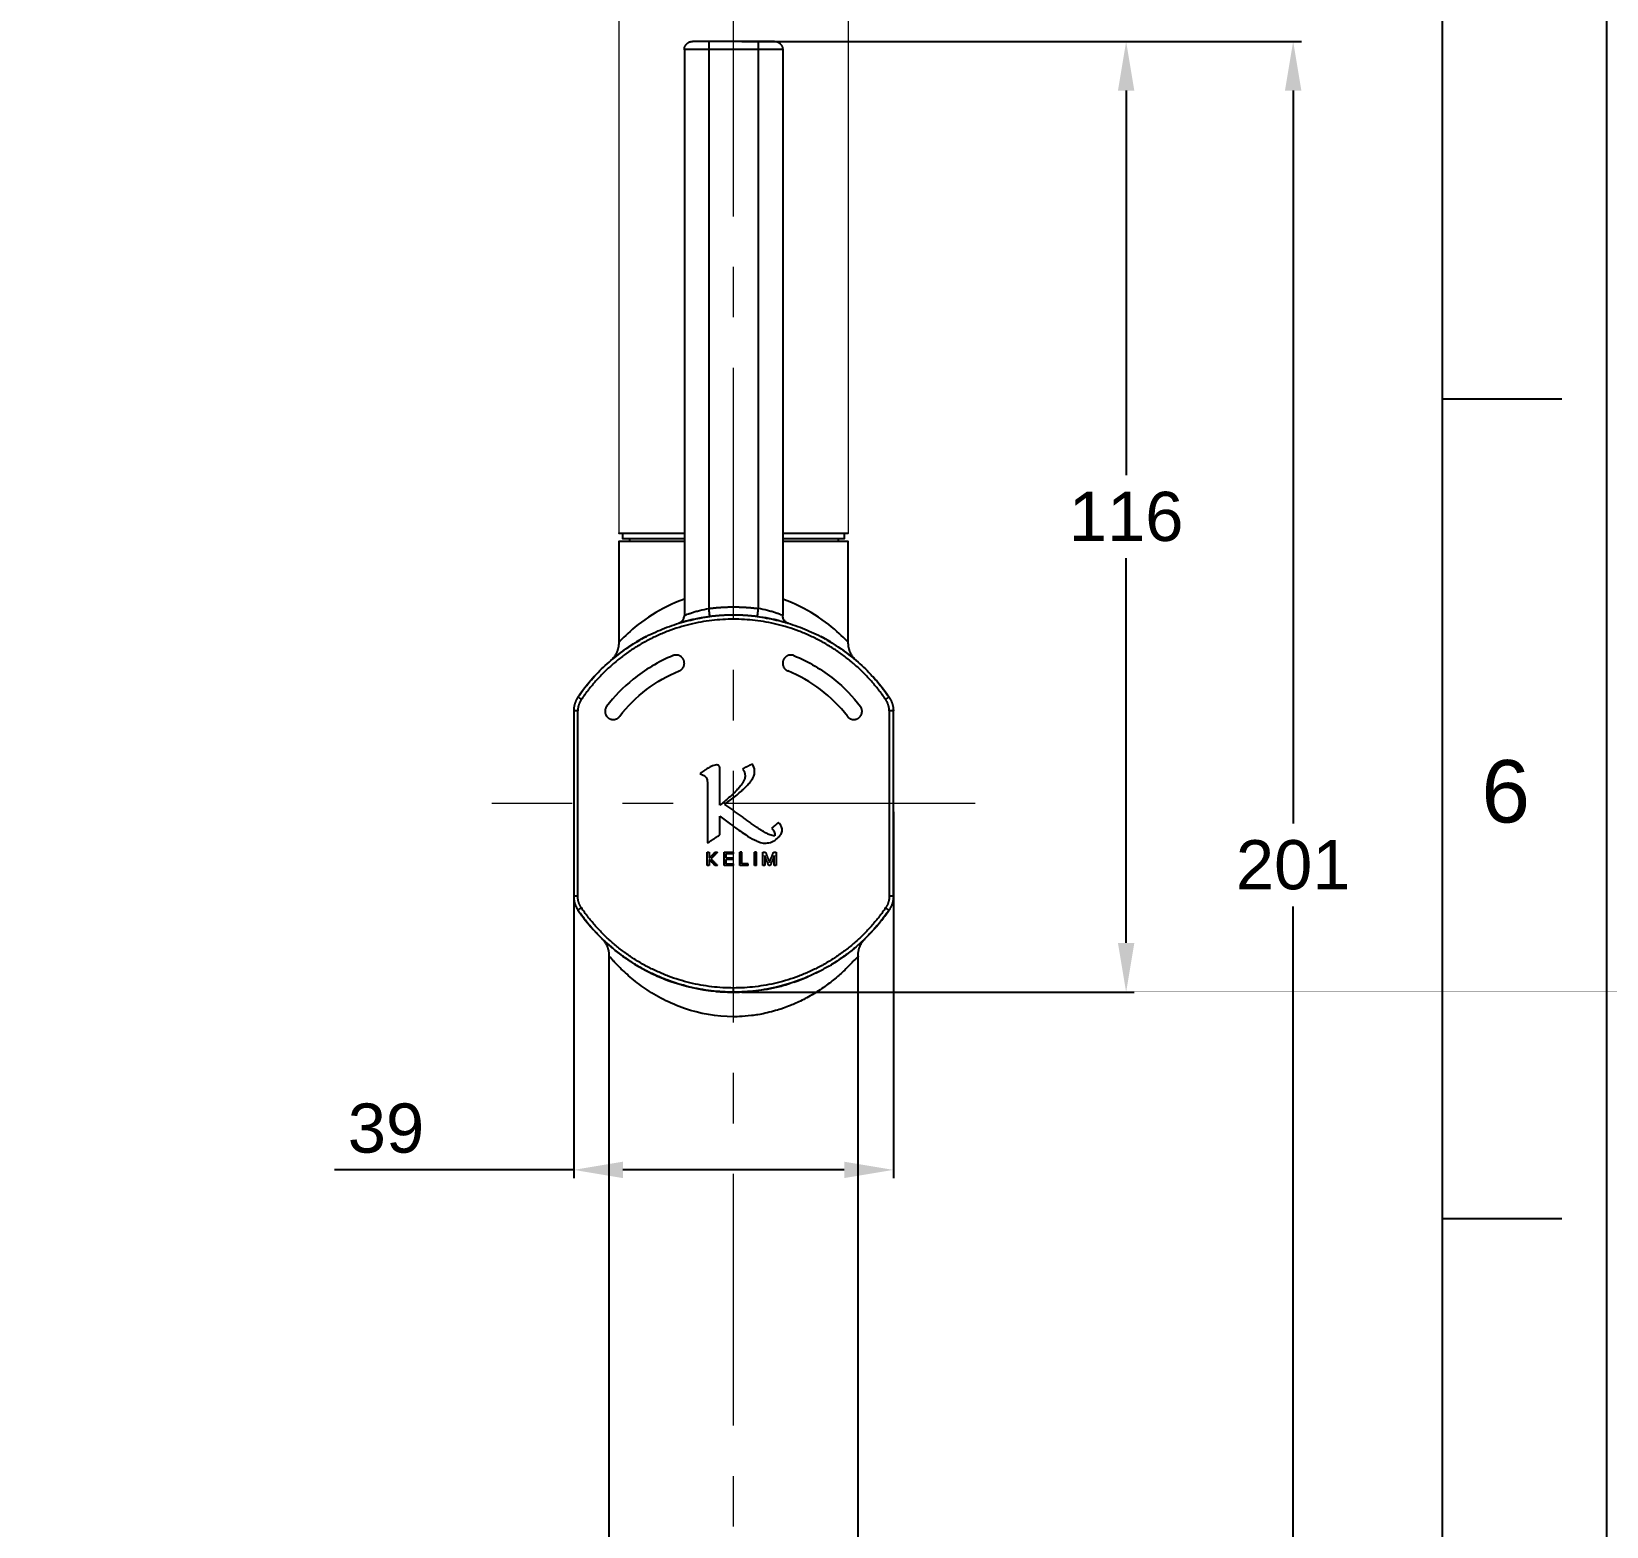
# Model space of a CAD drawing. Header units: inches. Extents: x 5272 to 5866, y -631 to 209.
# Drawn here: x 5674.1 to 5866.3, y -448.6 to -266.2 of the extents above; entities that cross this region are included whole.
import ezdxf

# ---------------------------------------------------------------- set-up
doc = ezdxf.new("R2010")
doc.units = ezdxf.units.IN
doc.header["$LTSCALE"] = 4.84
doc.header["$MEASUREMENT"] = 0
doc.linetypes.add('CENTERX2', pattern=[20.32, 12.7, -2.54, 2.54, -2.54])
doc.layers.get('0').update_dxf_attribs({"linetype": 'CONTINUOUS', "lineweight": 13})
doc.layers.add('CENTER', color=1, linetype='CENTERX2', lineweight=15)
doc.layers.add('DIM', color=3, linetype='CONTINUOUS', lineweight=9)
doc.layers.add('FORM', color=7, linetype='CONTINUOUS')
doc.styles.get("Standard").update_dxf_attribs({"font": 'arial.ttf'})
doc.dimstyles.new('사본 DIMSTYLE_1', dxfattribs={"dimtxt": 6, "dimasz": 6, "dimexe": 1, "dimexo": 1, "dimgap": 2, "dimtad": 1, "dimtih": 1, "dimtoh": 1, "dimdec": 1, "dimdsep": 46, "dimtxsty": 'Standard', "dimcen": 0, "dimclrd": 3, "dimclre": 3, "dimclrt": 4, "dimazin": 0, "dimtp": 0.3, "dimtm": 0.3, "dimtfac": 1, "dimtdec": 1, "dimtofl": 0, "dimtmove": 0, "dimatfit": 3, "dimfxl": 1, "dimtolj": 1, "dimtzin": 0, "dimarcsym": 0})

# ---------------------------------------------------------------- blocks, each defined once
blk = doc.blocks.new('*D3')
at = {"layer": 'DIM', "color": 3, "lineweight": -2, "transparency": 16777216}
for p, q in [((5760.75, -267.36), (5829.03, -267.36)), ((5828.03, -273.36), (5828.03, -362.8)), ((5828.03, -462.36), (5828.03, -372.93)), ((5760.75, -468.36), (5829.03, -468.36))]:
    blk.add_line(p, q, dxfattribs=at)
at = {"layer": 'DIM', "color": 3, "transparency": 16777216}
for points in [[(5827.03, -273.36), (5829.03, -273.36), (5828.03, -267.36)], [(5827.03, -462.36), (5829.03, -462.36), (5828.03, -468.36)]]:
    blk.add_solid(points, dxfattribs=at)
at = {"layer": 'DIM', "color": 4, "transparency": 16777216, "insert": (5828.03, -367.86), "char_height": 6, "attachment_point": 5}
blk.add_mtext('\\A1;201', dxfattribs=at)
blk = doc.blocks.new('*D4')
at = {"layer": 'DIM', "color": 3, "lineweight": -2, "transparency": 16777216}
for p, q in [((5740.25, -361.36), (5740.25, -406.05)), ((5779.25, -361.36), (5779.25, -406.05)), ((5740.25, -405.05), (5711.05, -405.05)), ((5773.25, -405.05), (5746.25, -405.05))]:
    blk.add_line(p, q, dxfattribs=at)
at = {"layer": 'DIM', "color": 3, "transparency": 16777216}
for points in [[(5746.25, -404.05), (5746.25, -406.05), (5740.25, -405.05)], [(5773.25, -404.05), (5773.25, -406.05), (5779.25, -405.05)]]:
    blk.add_solid(points, dxfattribs=at)
at = {"layer": 'DIM', "color": 4, "transparency": 16777216, "insert": (5717.35, -399.99), "char_height": 6, "attachment_point": 5}
blk.add_mtext('\\A1;39', dxfattribs=at)
blk = doc.blocks.new('*D13')
at = {"layer": 'DIM', "color": 3, "lineweight": -2, "transparency": 16777216}
for p, q in [((5544.13, -155.7), (5528.75, -155.7)), ((5529.75, -161.7), (5529.75, -306.96)), ((5529.75, -462.36), (5529.75, -317.1)), ((5734.35, -468.36), (5528.75, -468.36))]:
    blk.add_line(p, q, dxfattribs=at)
at = {"layer": 'DIM', "color": 3, "transparency": 16777216}
for points in [[(5528.75, -161.7), (5530.75, -161.7), (5529.75, -155.7)], [(5528.75, -462.36), (5530.75, -462.36), (5529.75, -468.36)]]:
    blk.add_solid(points, dxfattribs=at)
at = {"layer": 'DIM', "color": 4, "transparency": 16777216, "insert": (5529.75, -312.03), "char_height": 6, "attachment_point": 5}
blk.add_mtext('\\A1;312.7', dxfattribs=at)
blk = doc.blocks.new('*D14')
at = {"layer": 'DIM', "color": 3, "lineweight": -2, "transparency": 16777216}
for p, q in [((5774.75, -267.36), (5808.65, -267.36)), ((5807.65, -273.36), (5807.65, -320.3)), ((5807.65, -377.36), (5807.65, -330.43)), ((5760.75, -383.36), (5808.65, -383.36))]:
    blk.add_line(p, q, dxfattribs=at)
at = {"layer": 'DIM', "color": 3, "transparency": 16777216}
for points in [[(5806.65, -273.36), (5808.65, -273.36), (5807.65, -267.36)], [(5806.65, -377.36), (5808.65, -377.36), (5807.65, -383.36)]]:
    blk.add_solid(points, dxfattribs=at)
at = {"layer": 'DIM', "color": 4, "transparency": 16777216, "insert": (5807.65, -325.36), "char_height": 6, "attachment_point": 5}
blk.add_mtext('\\A1;116', dxfattribs=at)

msp = doc.modelspace()

# ---------------------------------------------------------------- linework, layer by layer
for points in [[(5745.75, -160.38), (5745.75, -243.87), (5745.75, -327.36)], [(5773.75, -160.38), (5773.75, -243.87), (5773.75, -327.36)]]:
    msp.add_open_spline(points, degree=2)
at = {"lineweight": -3}
for points, weights in [([(5756.75, -268.36), (5753.75, -268.36), (5753.75, -268.36)], [1, 0.70710678119, 1]), ([(5753.75, -268.36), (5753.75, -267.36), (5754.75, -267.36)], [1, 0.70710678118, 1]), ([(5756.75, -267.36), (5754.75, -267.36), (5754.75, -267.36)], [1, 0.70710678119, 1]), ([(5756.75, -267.36), (5756.75, -267.36), (5756.75, -268.36)], [1, 0.707106781191, 1]), ([(5762.75, -267.36), (5762.75, -267.36), (5762.75, -268.36)], [1, 0.707106781191, 1]), ([(5764.75, -267.36), (5764.75, -267.36), (5762.75, -267.36)], [1, 0.70710678119, 1]), ([(5765.75, -268.36), (5765.75, -268.36), (5762.75, -268.36)], [1, 0.70710678119, 1]), ([(5764.75, -267.36), (5765.75, -267.36), (5765.75, -268.36)], [1, 0.7071067812, 1]), ([(5745.75, -327.36), (5745.75, -327.36), (5753.75, -327.36)], [1, 0.792409555202, 0.879081933873]), ([(5753.75, -328.36), (5745.75, -328.36), (5745.75, -328.36)], [0.8790818698, 0.792409631933, 1]), ([(5753.75, -328.06), (5746.25, -328.06), (5746.25, -328.06)], [0.876472951381, 0.795618151175, 1]), ([(5765.75, -327.36), (5773.75, -327.36), (5773.75, -327.36)], [0.879080345795, 0.792411457047, 1]), ([(5773.25, -328.06), (5773.25, -328.06), (5765.75, -328.06)], [1, 0.795625495804, 0.876467140582]), ([(5773.75, -328.36), (5773.75, -328.36), (5765.75, -328.36)], [1, 0.792411380316, 0.879080409866]), ([(5740.77, -347.36), (5746.62, -338.83), (5756.87, -337.54)], [1, 0.912092442077, 1]), ([(5759.75, -337.86), (5747.89, -337.86), (5741.19, -347.65)], [1, 0.884627810939, 1]), ([(5756.75, -336.55), (5758.24, -336.36), (5759.75, -336.36)], [1, 0.998037259237, 1]), ([(5759.75, -337.36), (5758.31, -337.36), (5756.87, -337.54)], [1, 0.998037259237, 1]), ([(5759.75, -336.36), (5761.25, -336.36), (5762.75, -336.55)], [1, 0.998037259236, 1]), ([(5762.62, -337.54), (5761.19, -337.36), (5759.75, -337.36)], [1, 0.998037259237, 1]), ([(5778.31, -347.65), (5771.61, -337.86), (5759.75, -337.86)], [1, 0.884627810938, 1]), ([(5762.62, -337.54), (5772.88, -338.83), (5778.72, -347.36)], [1, 0.912092442077, 1]), ([(5745.75, -340.69), (5745.75, -342.01), (5744.78, -342.9)], [1, 0.915186089664, 0.999793936553]), ([(5774.72, -342.9), (5773.75, -342.01), (5773.75, -340.69)], [0.998737740568, 0.914702554319, 1]), ([(5752.76, -342.23), (5752.56, -342.23), (5752.38, -342.3)], [1, 0.9811918534, 1]), ([(5753.75, -343.22), (5753.75, -342.23), (5752.76, -342.23)], [1, 0.707106781212, 1]), ([(5753.13, -344.16), (5753.75, -343.91), (5753.75, -343.24)], [1, 0.829981500516, 1]), ([(5766.74, -342.23), (5765.75, -342.23), (5765.75, -343.22)], [1, 0.707106781186, 1]), ([(5765.75, -343.24), (5765.75, -343.91), (5766.36, -344.16)], [1, 0.829981500461, 1]), ([(5767.11, -342.3), (5766.93, -342.23), (5766.74, -342.23)], [1, 0.981191853403, 1]), ([(5774.74, -342.91), (5774.74, -342.91), (5774.74, -342.91)], [0.999996746941, 0.999997980024, 0.99999926437]), ([(5740.77, -347.36), (5740.25, -348.13), (5740.25, -349.06)], [1, 0.95524865873, 1]), ([(5741.19, -347.65), (5740.75, -348.28), (5740.75, -349.06)], [1, 0.95524865873, 1]), ([(5741.19, -347.65), (5740.77, -347.36), (5740.77, -347.36)], [1, 0.707106781187, 1]), ([(5778.72, -347.36), (5778.72, -347.36), (5778.31, -347.65)], [1, 0.707106781201, 1]), ([(5778.75, -349.06), (5778.75, -348.28), (5778.31, -347.65)], [1, 0.955248658699, 1]), ([(5778.72, -347.36), (5779.25, -348.13), (5779.25, -349.06)], [1, 0.955248658708, 1]), ([(5740.75, -349.06), (5740.25, -349.06), (5740.25, -349.06)], [1, 0.707106781188, 1]), ([(5744.27, -348.5), (5744.07, -348.76), (5744.07, -349.1)], [1, 0.947194339936, 1]), ([(5744.07, -349.1), (5744.07, -349.62), (5744.5, -349.92)], [1, 0.883799329321, 1]), ([(5745.07, -350.1), (5745.56, -350.1), (5745.86, -349.71)], [1, 0.896412659692, 1]), ([(5773.64, -349.71), (5773.93, -350.1), (5774.42, -350.1)], [1, 0.896412659683, 1]), ([(5775, -349.92), (5775.43, -349.62), (5775.43, -349.1)], [1, 0.883799329283, 1]), ([(5775.43, -349.1), (5775.43, -348.76), (5775.23, -348.5)], [1, 0.947194339898, 1]), ([(5779.25, -349.06), (5779.25, -349.06), (5778.75, -349.06)], [1, 0.70710678119, 1]), ([(5744.52, -349.93), (5744.77, -350.1), (5745.07, -350.1)], [1, 0.955771834803, 1]), ([(5774.42, -350.1), (5774.73, -350.1), (5774.98, -349.93)], [1, 0.955771834796, 1]), ([(5740.75, -371.66), (5740.25, -371.66), (5740.25, -371.66)], [1, 0.707106781185, 1]), ([(5740.25, -371.66), (5740.25, -372.59), (5740.77, -373.36)], [1, 0.955248658727, 1]), ([(5741.19, -373.08), (5740.75, -372.44), (5740.75, -371.66)], [1, 0.955248658727, 1]), ([(5778.75, -371.66), (5778.75, -372.44), (5778.31, -373.08)], [1, 0.95524865873, 1]), ([(5779.25, -371.66), (5779.25, -372.59), (5778.72, -373.36)], [1, 0.95524865873, 1]), ([(5779.25, -371.66), (5779.25, -371.66), (5778.75, -371.66)], [1, 0.707106781188, 1]), ([(5741.19, -373.08), (5740.77, -373.36), (5740.77, -373.36)], [1, 0.707106781187, 1]), ([(5759.75, -383.36), (5747.63, -383.36), (5740.77, -373.36)], [1, 0.884627810939, 1]), ([(5759.75, -382.86), (5747.89, -382.86), (5741.19, -373.08)], [1, 0.884627810939, 1]), ([(5778.31, -373.08), (5771.61, -382.86), (5759.75, -382.86)], [1, 0.884627810939, 1]), ([(5778.72, -373.36), (5771.87, -383.36), (5759.75, -383.36)], [1, 0.884627810939, 1]), ([(5778.31, -373.08), (5778.72, -373.36), (5778.72, -373.36)], [1, 0.707106781187, 1]), ([(5743.7, -376.84), (5744.55, -377.71), (5744.55, -378.93)], [0.995351923196, 0.924352145798, 1]), ([(5774.95, -378.93), (5774.95, -377.81), (5775.68, -376.97)], [1, 0.930261687951, 0.985153976911]), ([(5759.75, -383.36), (5759.75, -383.36), (5759.75, -382.86)], [1, 0.707106781184, 1])]:
    msp.add_rational_spline(points, weights, degree=2, dxfattribs=at)
for points, degree in [([(5753.75, -268.36), (5753.75, -302.88), (5753.75, -337.41)], 2), ([(5762.75, -267.36), (5759.75, -267.36), (5756.75, -267.36)], 2), ([(5756.75, -268.36), (5756.75, -302.46), (5756.75, -336.55)], 2), ([(5762.75, -268.36), (5759.75, -268.36), (5756.75, -268.36)], 2), ([(5762.75, -268.36), (5762.75, -302.46), (5762.75, -336.55)], 2), ([(5765.75, -268.36), (5765.75, -302.88), (5765.75, -337.41)], 2), ([(5745.75, -328.36), (5745.75, -334.53), (5745.75, -340.69)], 2), ([(5746.25, -328.06), (5746.25, -327.71), (5746.25, -327.36)], 2), ([(5747.04, -328.06), (5747.04, -328.21), (5747.04, -328.36)], 2), ([(5772.5, -328.06), (5772.5, -328.21), (5772.5, -328.36)], 2), ([(5773.25, -327.36), (5773.25, -327.71), (5773.25, -328.06)], 2), ([(5773.75, -340.69), (5773.75, -334.53), (5773.75, -328.36)], 2), ([(5756.87, -337.54), (5756.53, -337.59), (5756.19, -337.64), (5755.85, -337.7)], 3), ([(5772.57, -341.27), (5771.95, -340.86), (5771.23, -340.41), (5770.41, -339.98)], 3), ([(5745.07, -342.65), (5744.83, -342.85), (5744.71, -342.96), (5744.71, -342.96)], 3), ([(5753.75, -343.24), (5753.75, -343.23), (5753.75, -343.22)], 2), ([(5765.75, -343.22), (5765.75, -343.23), (5765.75, -343.24)], 2), ([(5774.79, -342.96), (5774.79, -342.96), (5774.66, -342.84), (5774.41, -342.64)], 3), ([(5745.86, -349.71), (5747.73, -347.26), (5750.28, -345.33), (5753.13, -344.16)], 3), ([(5773.64, -349.71), (5771.76, -347.26), (5769.22, -345.33), (5766.36, -344.16)], 3), ([(5740.25, -349.06), (5740.25, -360.36), (5740.25, -371.66)], 2), ([(5740.75, -371.66), (5740.75, -360.36), (5740.75, -349.06)], 2), ([(5778.75, -349.06), (5778.75, -360.36), (5778.75, -371.66)], 2), ([(5779.25, -371.66), (5779.25, -360.36), (5779.25, -349.06)], 2), ([(5744.5, -349.92), (5744.51, -349.92), (5744.52, -349.93)], 2), ([(5774.98, -349.93), (5774.99, -349.92), (5775, -349.92)], 2), ([(5756.51, -356.13), (5756.08, -356.42), (5755.64, -356.71)], 2), ([(5755.64, -356.71), (5755.86, -356.77), (5756.07, -356.89), (5756.26, -357.03)], 3), ([(5757.04, -355.82), (5756.86, -355.91), (5756.69, -356.02), (5756.51, -356.13)], 3), ([(5758.09, -360.56), (5758.09, -358.35), (5758.09, -356.13)], 2), ([(5762.06, -355.54), (5761.45, -355.84), (5760.84, -356.14)], 2), ([(5756.58, -357.95), (5756.58, -361.56), (5756.58, -365.16)], 2), ([(5762.5, -363.2), (5760.6, -361.82), (5758.7, -360.45)], 2), ([(5758.09, -364.16), (5758.09, -363.02), (5758.09, -361.88)], 2), ([(5765.22, -362.69), (5764.81, -363.04), (5764.39, -363.39)], 2), ([(5765.6, -363.18), (5765.55, -363.09), (5765.45, -362.91), (5765.31, -362.75), (5765.22, -362.69)], 3), ([(5756.58, -365.16), (5757.33, -364.66), (5758.09, -364.16)], 2), ([(5762.31, -364.79), (5762.5, -364.89), (5762.9, -365.07), (5763.32, -365.18), (5763.54, -365.18)], 3), ([(5763.54, -365.18), (5763.78, -365.18), (5764.02, -365.16), (5764.25, -365.09)], 3), ([(5764.25, -365.09), (5764.5, -365.03), (5764.95, -364.78), (5765.31, -364.41), (5765.46, -364.21)], 3), ([(5764.39, -363.39), (5764.54, -363.49), (5764.77, -363.77), (5764.82, -364.14), (5764.8, -364.31)], 3), ([(5756.55, -367.9), (5756.55, -367.1), (5756.55, -366.3)], 2), ([(5756.55, -366.3), (5756.67, -366.3), (5756.79, -366.3)], 2), ([(5756.79, -366.3), (5756.79, -366.66), (5756.79, -367.02)], 2), ([(5756.79, -367.02), (5757.14, -366.66), (5757.49, -366.3)], 2), ([(5757.79, -366.3), (5757.4, -366.7), (5757, -367.1)], 2), ([(5757.49, -366.3), (5757.64, -366.3), (5757.79, -366.3)], 2), ([(5758.59, -367.9), (5758.59, -367.1), (5758.59, -366.3)], 2), ([(5758.59, -366.3), (5759.15, -366.3), (5759.7, -366.3)], 2), ([(5759.7, -366.5), (5759.27, -366.5), (5758.83, -366.5)], 2), ([(5758.83, -366.5), (5758.83, -366.74), (5758.83, -366.97)], 2), ([(5758.83, -366.97), (5759.25, -366.97), (5759.68, -366.97)], 2), ([(5759.68, -366.97), (5759.68, -367.07), (5759.68, -367.17)], 2), ([(5759.7, -366.3), (5759.7, -366.4), (5759.7, -366.5)], 2), ([(5760.52, -367.9), (5760.52, -367.1), (5760.52, -366.3)], 2), ([(5760.75, -366.3), (5760.63, -366.3), (5760.52, -366.3)], 2), ([(5760.75, -367.7), (5760.75, -367), (5760.75, -366.3)], 2), ([(5762.31, -367.91), (5762.31, -367.1), (5762.31, -366.3)], 2), ([(5762.54, -366.3), (5762.43, -366.3), (5762.31, -366.3)], 2), ([(5762.54, -367.91), (5762.54, -367.1), (5762.54, -366.3)], 2), ([(5763.32, -367.9), (5763.32, -367.1), (5763.32, -366.3)], 2), ([(5763.32, -366.3), (5763.49, -366.3), (5763.65, -366.3)], 2), ([(5763.56, -366.69), (5763.56, -367.3), (5763.56, -367.9)], 2), ([(5764.04, -367.9), (5763.8, -367.3), (5763.56, -366.69)], 2), ([(5763.65, -366.3), (5763.9, -366.92), (5764.14, -367.54)], 2), ([(5764.14, -367.54), (5764.39, -366.92), (5764.63, -366.3)], 2), ([(5764.72, -366.68), (5764.48, -367.29), (5764.24, -367.9)], 2), ([(5764.63, -366.3), (5764.8, -366.3), (5764.96, -366.3)], 2), ([(5764.72, -367.9), (5764.72, -367.29), (5764.72, -366.68)], 2), ([(5764.96, -366.3), (5764.96, -367.1), (5764.96, -367.9)], 2), ([(5756.79, -367.9), (5756.67, -367.9), (5756.55, -367.9)], 2), ([(5756.79, -367.19), (5756.79, -367.55), (5756.79, -367.9)], 2), ([(5757.49, -367.9), (5757.14, -367.55), (5756.79, -367.19)], 2), ([(5757, -367.1), (5757.4, -367.5), (5757.79, -367.9)], 2), ([(5757.79, -367.9), (5757.64, -367.9), (5757.49, -367.9)], 2), ([(5759.72, -367.9), (5759.16, -367.9), (5758.59, -367.9)], 2), ([(5759.68, -367.17), (5759.25, -367.17), (5758.83, -367.17)], 2), ([(5758.83, -367.17), (5758.83, -367.44), (5758.83, -367.7)], 2), ([(5758.83, -367.7), (5759.27, -367.7), (5759.72, -367.7)], 2), ([(5759.72, -367.7), (5759.72, -367.8), (5759.72, -367.9)], 2), ([(5761.53, -367.9), (5761.02, -367.9), (5760.52, -367.9)], 2), ([(5761.53, -367.7), (5761.14, -367.7), (5760.75, -367.7)], 2), ([(5761.53, -367.9), (5761.53, -367.8), (5761.53, -367.7)], 2), ([(5762.54, -367.91), (5762.43, -367.91), (5762.31, -367.91)], 2), ([(5763.56, -367.9), (5763.44, -367.9), (5763.32, -367.9)], 2), ([(5764.24, -367.9), (5764.14, -367.9), (5764.04, -367.9)], 2), ([(5764.96, -367.9), (5764.84, -367.9), (5764.72, -367.9)], 2), ([(5778.72, -373.36), (5777.81, -374.69), (5775.71, -377.15), (5773.14, -379.13), (5771.77, -379.97)], 3), ([(5777.19, -375.36), (5777.67, -374.8), (5778.43, -373.8), (5778.72, -373.36), (5778.72, -373.36)], 3), ([(5744.36, -377.46), (5743.89, -377.04), (5743.65, -376.79), (5743.65, -376.79)], 3), ([(5775.81, -376.82), (5775.73, -376.91), (5775.5, -377.13), (5775.14, -377.46)], 3), ([(5744.55, -378.93), (5744.55, -419.65), (5744.55, -460.36)], 2), ([(5774.95, -378.93), (5774.95, -379.06), (5774.48, -379.43), (5773.49, -380.53), (5772.29, -381.61), (5770.95, -382.66), (5769.33, -383.74), (5767.68, -384.59), (5766.31, -385.15), (5765.85, -385.34), (5763.46, -386.02), (5761.98, -386.24), (5760.29, -386.37), (5759.86, -386.37), (5759.75, -386.36)], 3), ([(5771.61, -380.07), (5771.66, -380.04), (5771.72, -380), (5771.77, -379.97)], 3), ([(5774.95, -460.36), (5774.95, -419.65), (5774.95, -378.93)], 2), ([(5753.44, -382.48), (5754.93, -382.9), (5756.55, -383.2), (5758.22, -383.31)], 3)]:
    msp.add_open_spline(points, degree=degree, dxfattribs=at)
for points, knots in [([(5753.75, -335.4), (5752.27, -335.93), (5749.48, -337.36), (5746.54, -339.81), (5745.75, -340.69), (5745.75, -340.69)], [-0.01695664, -0.01695664, -0.01695664, -0.01695664, -0.01170935, -0.00585468, 0, 0, 0, 0]), ([(5773.75, -340.69), (5773.75, -340.69), (5772.95, -339.81), (5770.01, -337.36), (5767.23, -335.93), (5765.75, -335.4)], [-0.0234187, -0.0234187, -0.0234187, -0.0234187, -0.01756403, -0.01170935, -0.0064623, -0.0064623, -0.0064623, -0.0064623]), ([(5755.85, -337.7), (5755.7, -337.72), (5755.32, -337.79), (5754.85, -337.89), (5754.45, -337.98), (5754.17, -338.05), (5753.92, -338.11), (5753.62, -338.19), (5753.32, -338.28), (5753.09, -338.34), (5753.04, -338.36), (5753.04, -338.36)], [0.001071456, 0.001071456, 0.001071456, 0.001071456, 0.00156085, 0.002341274, 0.002731487, 0.003121699, 0.003511912, 0.003902124, 0.004682549, 0.005462974, 0.006243398, 0.006243398, 0.006243398, 0.006243398]), ([(5753.06, -338.36), (5753.15, -338.33), (5753.33, -338.24), (5753.53, -338.05), (5753.64, -337.86), (5753.73, -337.66), (5753.75, -337.5), (5753.75, -337.41)], [-0.001260799, -0.001260799, -0.001260799, -0.001260799, -0.000963443, -0.000642295, -0.000481722, -0.000321148, 0, 0, 0, 0]), ([(5753.75, -337.41), (5753.75, -337.41), (5753.79, -337.39), (5753.97, -337.32), (5754.2, -337.23), (5754.43, -337.15), (5754.63, -337.08), (5754.85, -337.01), (5755.16, -336.91), (5755.77, -336.75), (5756.36, -336.62), (5756.75, -336.55)], [0, 0, 0, 0, 0.000602662, 0.001205324, 0.001807985, 0.002109316, 0.002410647, 0.002711978, 0.003013309, 0.003615971, 0.004821294, 0.004821294, 0.004821294, 0.004821294]), ([(5756.87, -337.54), (5756.87, -337.54), (5756.87, -337.5), (5756.84, -337.31), (5756.82, -337.1), (5756.79, -336.86), (5756.76, -336.67), (5756.75, -336.55)], [-0.001589408, -0.001589408, -0.001589408, -0.001589408, -0.001192056, -0.000794704, -0.000596028, -0.000397352, 0, 0, 0, 0]), ([(5762.75, -336.55), (5762.73, -336.67), (5762.71, -336.86), (5762.68, -337.1), (5762.65, -337.31), (5762.63, -337.5), (5762.62, -337.54), (5762.62, -337.54)], [-0.001589408, -0.001589408, -0.001589408, -0.001589408, -0.001192056, -0.00099338, -0.000794704, -0.000397352, 0, 0, 0, 0]), ([(5765.33, -338.05), (5765.33, -338.05), (5765.15, -338), (5764.76, -337.91), (5763.88, -337.73), (5763.13, -337.61), (5762.62, -337.54)], [0.003130199, 0.003130199, 0.003130199, 0.003130199, 0.003130956, 0.003913695, 0.004696434, 0.006261912, 0.006261912, 0.006261912, 0.006261912]), ([(5765.75, -337.41), (5765.75, -337.41), (5765.63, -337.36), (5765.25, -337.21), (5764.88, -337.08), (5764.42, -336.94), (5763.73, -336.75), (5763.15, -336.62), (5762.75, -336.55)], [-0.004836426, -0.004836426, -0.004836426, -0.004836426, -0.00362732, -0.003022766, -0.002418213, -0.00181366, -0.001209107, 0, 0, 0, 0]), ([(5765.51, -338.09), (5765.53, -338.1), (5765.64, -338.13), (5765.88, -338.19), (5766.18, -338.28), (5766.37, -338.33), (5766.42, -338.35), (5766.44, -338.36)], [0.003403295, 0.003403295, 0.003403295, 0.003403295, 0.003511912, 0.003902124, 0.004682549, 0.005462974, 0.005845548, 0.005845548, 0.005845548, 0.005845548]), ([(5766.45, -338.36), (5766.36, -338.33), (5766.17, -338.24), (5765.97, -338.05), (5765.85, -337.86), (5765.77, -337.66), (5765.75, -337.5), (5765.75, -337.41)], [-0.001276156, -0.001276156, -0.001276156, -0.001276156, -0.000963443, -0.000642295, -0.000481722, -0.000321148, 0, 0, 0, 0]), ([(5749.09, -339.98), (5749.09, -339.98), (5748.27, -340.41), (5747.54, -340.86), (5746.93, -341.27)], [0.013145276, 0.013145276, 0.013145276, 0.013145276, 0.013145486, 0.017154818, 0.017154818, 0.017154818, 0.017154818]), ([(5746.93, -341.27), (5746.54, -341.53), (5745.78, -342.07), (5745.27, -342.49), (5745.07, -342.65)], [0.017154818, 0.017154818, 0.017154818, 0.017154818, 0.01971823, 0.022757037, 0.022757037, 0.022757037, 0.022757037]), ([(5774.41, -342.64), (5774.22, -342.48), (5773.7, -342.07), (5772.96, -341.53), (5772.57, -341.27)], [0.003620206, 0.003620206, 0.003620206, 0.003620206, 0.006572744, 0.009136158, 0.009136158, 0.009136158, 0.009136158]), ([(5752.38, -342.3), (5750.57, -343.05), (5747.44, -344.95), (5745.17, -347.32), (5744.27, -348.5)], [-0.01038563, -0.01038563, -0.01038563, -0.01038563, -0.00490209, 0, 0, 0, 0]), ([(5767.11, -342.3), (5768.93, -343.05), (5772.06, -344.95), (5774.33, -347.32), (5775.23, -348.5)], [0, 0, 0, 0, 0.00548353, 0.01038563, 0.01038563, 0.01038563, 0.01038563]), ([(5742.76, -344.86), (5742.76, -344.86), (5742.15, -345.53), (5741.16, -346.78), (5740.77, -347.36), (5740.77, -347.36)], [0.005083529, 0.005083529, 0.005083529, 0.005083529, 0.005083567, 0.009269128, 0.013454687, 0.013454687, 0.013454687, 0.013454687]), ([(5778.72, -347.36), (5778.72, -347.36), (5778.34, -346.78), (5777.35, -345.53), (5776.74, -344.86)], [0, 0, 0, 0, 0.00418556, 0.00837112, 0.00837112, 0.00837112, 0.00837112]), ([(5756.26, -357.03), (5756.37, -357.1), (5756.48, -357.29), (5756.56, -357.61), (5756.58, -357.82), (5756.58, -357.95)], [0, 0, 0, 0, 0.000382339, 0.000637231, 0.001019569, 0.001019569, 0.001019569, 0.001019569]), ([(5757.68, -355.64), (5757.57, -355.64), (5757.35, -355.68), (5757.14, -355.77), (5757.04, -355.82)], [0, 0, 0, 0, 0.000336053, 0.000672106, 0.000672106, 0.000672106, 0.000672106]), ([(5758.09, -356.13), (5758.09, -356.09), (5758.08, -356.02), (5758.07, -355.93), (5758.05, -355.87), (5758.03, -355.82), (5758, -355.78), (5757.97, -355.74), (5757.93, -355.7), (5757.87, -355.67), (5757.79, -355.64), (5757.72, -355.64), (5757.68, -355.64)], [0, 0, 0, 0, 0.0001389445, 0.0002084167, 0.0002778889, 0.0003242037, 0.0003705185, 0.0004168334, 0.0004863056, 0.0005326204, 0.0006020926, 0.0007410371, 0.0007410371, 0.0007410371, 0.0007410371]), ([(5760.84, -356.14), (5760.91, -356.22), (5761.05, -356.43), (5761.18, -356.83), (5761.16, -357.2), (5761.03, -357.53), (5760.88, -357.8), (5760.65, -358.14), (5760.35, -358.52), (5760.02, -358.86), (5759.64, -359.24), (5759.01, -359.79), (5758.46, -360.25), (5758.09, -360.56)], [0, 0, 0, 0, 0.00035998, 0.00071996, 0.001259931, 0.001439921, 0.001799901, 0.002159881, 0.002699851, 0.003239821, 0.003599802, 0.004319762, 0.005759683, 0.005759683, 0.005759683, 0.005759683]), ([(5758.7, -360.45), (5759.13, -360.12), (5759.77, -359.62), (5760.5, -359.02), (5760.9, -358.66), (5761.22, -358.35), (5761.5, -358.05), (5761.76, -357.75), (5761.99, -357.45), (5762.17, -357.16), (5762.31, -356.78), (5762.37, -356.23), (5762.21, -355.77), (5762.06, -355.54)], [0, 0, 0, 0, 0.001631256, 0.002446884, 0.002854698, 0.003262513, 0.00377228, 0.004078141, 0.004485955, 0.004893769, 0.005097676, 0.005709397, 0.006525025, 0.006525025, 0.006525025, 0.006525025]), ([(5758.09, -361.88), (5758.51, -362.21), (5759.1, -362.66), (5759.88, -363.23), (5760.49, -363.67), (5761.28, -364.21), (5761.92, -364.6), (5762.31, -364.79)], [0, 0, 0, 0, 0.001604427, 0.002246197, 0.002887968, 0.003850624, 0.005134165, 0.005134165, 0.005134165, 0.005134165]), ([(5764.8, -364.31), (5764.7, -364.31), (5764.48, -364.28), (5764.12, -364.16), (5763.73, -363.98), (5763.32, -363.71), (5762.97, -363.51), (5762.71, -363.33), (5762.57, -363.23), (5762.5, -363.2)], [0, 0, 0, 0, 0.000323928, 0.000647855, 0.001133746, 0.001619638, 0.002105529, 0.002348475, 0.00259142, 0.00259142, 0.00259142, 0.00259142]), ([(5765.46, -364.21), (5765.58, -364.07), (5765.75, -363.73), (5765.68, -363.35), (5765.6, -363.18)], [0, 0, 0, 0, 0.000566938, 0.001133876, 0.001133876, 0.001133876, 0.001133876]), ([(5740.77, -373.36), (5740.77, -373.36), (5741.07, -373.8), (5741.83, -374.8), (5742.31, -375.36), (5742.31, -375.36)], [0, 0, 0, 0, 0.003626745, 0.007253491, 0.007256249, 0.007256249, 0.007256249, 0.007256249]), ([(5740.77, -373.36), (5741.68, -374.69), (5743.79, -377.15), (5747.64, -380.12), (5751.99, -382.19), (5755.1, -382.94), (5756.66, -383.15)], [0, 0, 0, 0, 0.00500461, 0.01000922, 0.01501383, 0.01989907, 0.01989907, 0.01989907, 0.01989907]), ([(5743.65, -376.79), (5743.65, -376.79), (5743.79, -376.93), (5744.1, -377.22), (5744.17, -377.29)], [0, 0, 0, 0, 0.003518292, 0.004422031, 0.004422031, 0.004422031, 0.004422031]), ([(5744.17, -377.29), (5744.37, -377.47), (5744.63, -377.7), (5744.93, -377.95), (5744.93, -377.95)], [0.004422031, 0.004422031, 0.004422031, 0.004422031, 0.007036584, 0.007040522, 0.007040522, 0.007040522, 0.007040522]), ([(5775.36, -377.25), (5775.42, -377.2), (5775.47, -377.15), (5775.52, -377.11), (5775.53, -377.09), (5775.55, -377.07), (5775.57, -377.06), (5775.59, -377.04), (5775.61, -377.02), (5775.63, -377.01), (5775.64, -376.99), (5775.66, -376.98), (5775.67, -376.96), (5775.68, -376.95), (5775.7, -376.94), (5775.71, -376.92), (5775.72, -376.91), (5775.73, -376.9), (5775.74, -376.89), (5775.75, -376.88), (5775.76, -376.87), (5775.77, -376.86), (5775.78, -376.86), (5775.78, -376.85), (5775.79, -376.84), (5775.8, -376.84), (5775.8, -376.83), (5775.81, -376.83), (5775.81, -376.83), (5775.81, -376.83), (5775.81, -376.82)], [52.003854, 52.003854, 52.003854, 52.003854, 52.794276, 52.794276, 52.794276, 53.794276, 53.794276, 53.794276, 54.794276, 54.794276, 54.794276, 55.794276, 55.794276, 55.794276, 56.794276, 56.794276, 56.794276, 57.794276, 57.794276, 57.794276, 58.794276, 58.794276, 58.794276, 59.794276, 59.794276, 59.794276, 60.794276, 60.794276, 60.794276, 61.794276, 61.794276, 61.794276, 61.794276]), ([(5775.81, -376.82), (5775.8, -376.84), (5775.78, -376.85), (5775.77, -376.87), (5775.74, -376.9), (5775.71, -376.94), (5775.68, -376.97), (5775.65, -377), (5775.62, -377.04), (5775.59, -377.07)], [62.794276, 62.794276, 62.794276, 62.794276, 63.794276, 63.794276, 63.794276, 64.794276, 64.794276, 64.794276, 65.794276, 65.794276, 65.794276, 65.794276]), ([(5759.75, -386.36), (5757.68, -386.36), (5754.59, -385.8), (5751.14, -384.3), (5748.9, -382.94), (5747.07, -381.51), (5745.68, -380.19), (5744.77, -379.2), (5744.55, -378.93), (5744.55, -378.93)], [0, 0, 0, 0, 0.00635431, 0.00953581, 0.0127173, 0.01589879, 0.01908028, 0.02226177, 0.02544327, 0.02544327, 0.02544327, 0.02544327]), ([(5748.88, -380.63), (5749.45, -380.93), (5750.57, -381.48), (5751.81, -381.96), (5752.41, -382.16)], [0.014962086, 0.014962086, 0.014962086, 0.014962086, 0.017591459, 0.019846, 0.019846, 0.019846, 0.019846]), ([(5770.19, -380.85), (5769.29, -381.31), (5766.92, -382.33), (5764.4, -382.94), (5762.84, -383.15)], [-0.008014034, -0.008014034, -0.008014034, -0.008014034, -0.004885238, 0, 0, 0, 0]), ([(5763.54, -383.05), (5764.04, -382.96), (5764.95, -382.78), (5766.02, -382.5), (5766.52, -382.34), (5766.52, -382.34)], [0.006461228, 0.006461228, 0.006461228, 0.006461228, 0.00861497, 0.010768713, 0.010768832, 0.010768832, 0.010768832, 0.010768832]), ([(5767.14, -382.14), (5767.73, -381.94), (5768.29, -381.73), (5768.82, -381.5), (5768.82, -381.5), (5768.82, -381.5), (5768.82, -381.5)], [36.429097, 36.429097, 36.429097, 36.429097, 38.559798, 38.559798, 38.559798, 38.56076, 38.56076, 38.56076, 38.56076]), ([(5757.56, -383.26), (5757.71, -383.27), (5758.02, -383.3), (5758.56, -383.33), (5759.14, -383.36), (5759.55, -383.36), (5759.75, -383.36)], [0.002426007, 0.002426007, 0.002426007, 0.002426007, 0.003032508, 0.00363901, 0.004245512, 0.004854294, 0.004854294, 0.004854294, 0.004854294]), ([(5759.75, -383.36), (5759.95, -383.36), (5760.35, -383.36), (5760.93, -383.33), (5761.47, -383.3), (5761.79, -383.27), (5761.93, -383.26), (5761.93, -383.26)], [0, 0, 0, 0, 0.000605023, 0.00121233, 0.001819636, 0.002426942, 0.002427692, 0.002427692, 0.002427692, 0.002427692]), ([(5759.75, -383.36), (5759.84, -383.36), (5760.05, -383.36), (5760.44, -383.35), (5760.44, -383.35)], [0, 0, 0, 0, 0.002153743, 0.002154542, 0.002154542, 0.002154542, 0.002154542])]:
    msp.add_open_spline(points, degree=3, knots=knots, dxfattribs=at)
at = {"layer": 'CENTER', "ltscale": 0.5}
msp.add_line((5759.75, -583.78), (5759.75, -160.38), dxfattribs=at)
msp.add_lwpolyline([(5789.25, -360.36), (5730.25, -360.36)], dxfattribs=at)
at = {"layer": 'FORM'}
for p, q in [((5866.26, 209.03), (5866.26, -630.97)), ((5846.26, -610.97), (5846.26, 189.03))]:
    msp.add_line(p, q, dxfattribs=at)
at = {"layer": 'FORM', "color": 7, "linetype": 'Continuous'}
for p, q in [((5846.26, -310.97), (5860.79, -310.97)), ((5846.26, -410.97), (5860.79, -410.97))]:
    msp.add_line(p, q, dxfattribs=at)

# ---------------------------------------------------------------- texts
at = {"layer": 'FORM', "insert": (5853.96, -358.91), "char_height": 7.62, "attachment_point": 5}
msp.add_mtext_dynamic_manual_height_columns('6', width=50, gutter_width=12.5, heights=[0], dxfattribs=at)

# ---------------------------------------------------------------- dimensions: what is measured, and where the dimension line sits
at = {"layer": 'DIM'}
for base, p1, p2, picture, middle in [((5529.75, -468.36), (5545.13, -155.7), (5735.35, -468.36), '*D13', (5529.75, -312.03)), ((5828.03, -267.36), (5759.75, -468.36), (5759.75, -267.36), '*D3', (5828.03, -367.86)), ((5807.65, -267.36), (5759.75, -383.36), (5773.75, -267.36), '*D14', (5807.65, -325.36))]:
    dim = msp.add_linear_dim(base=base, p1=p1, p2=p2, angle=90, dimstyle='사본 DIMSTYLE_1', dxfattribs=at)
    dim.commit()
    dim.dimension.update_dxf_attribs({"geometry": picture, "text_midpoint": middle})
dim = msp.add_linear_dim(base=(5779.25, -405.05), p1=(5740.25, -360.36), p2=(5779.25, -360.36), dimstyle='사본 DIMSTYLE_1', dxfattribs=at)
dim.commit()
dim.dimension.update_dxf_attribs({"geometry": '*D4', "text_midpoint": (5717.35, -405.05), "dimtype": 160})

doc.saveas('drawing.dxf')
